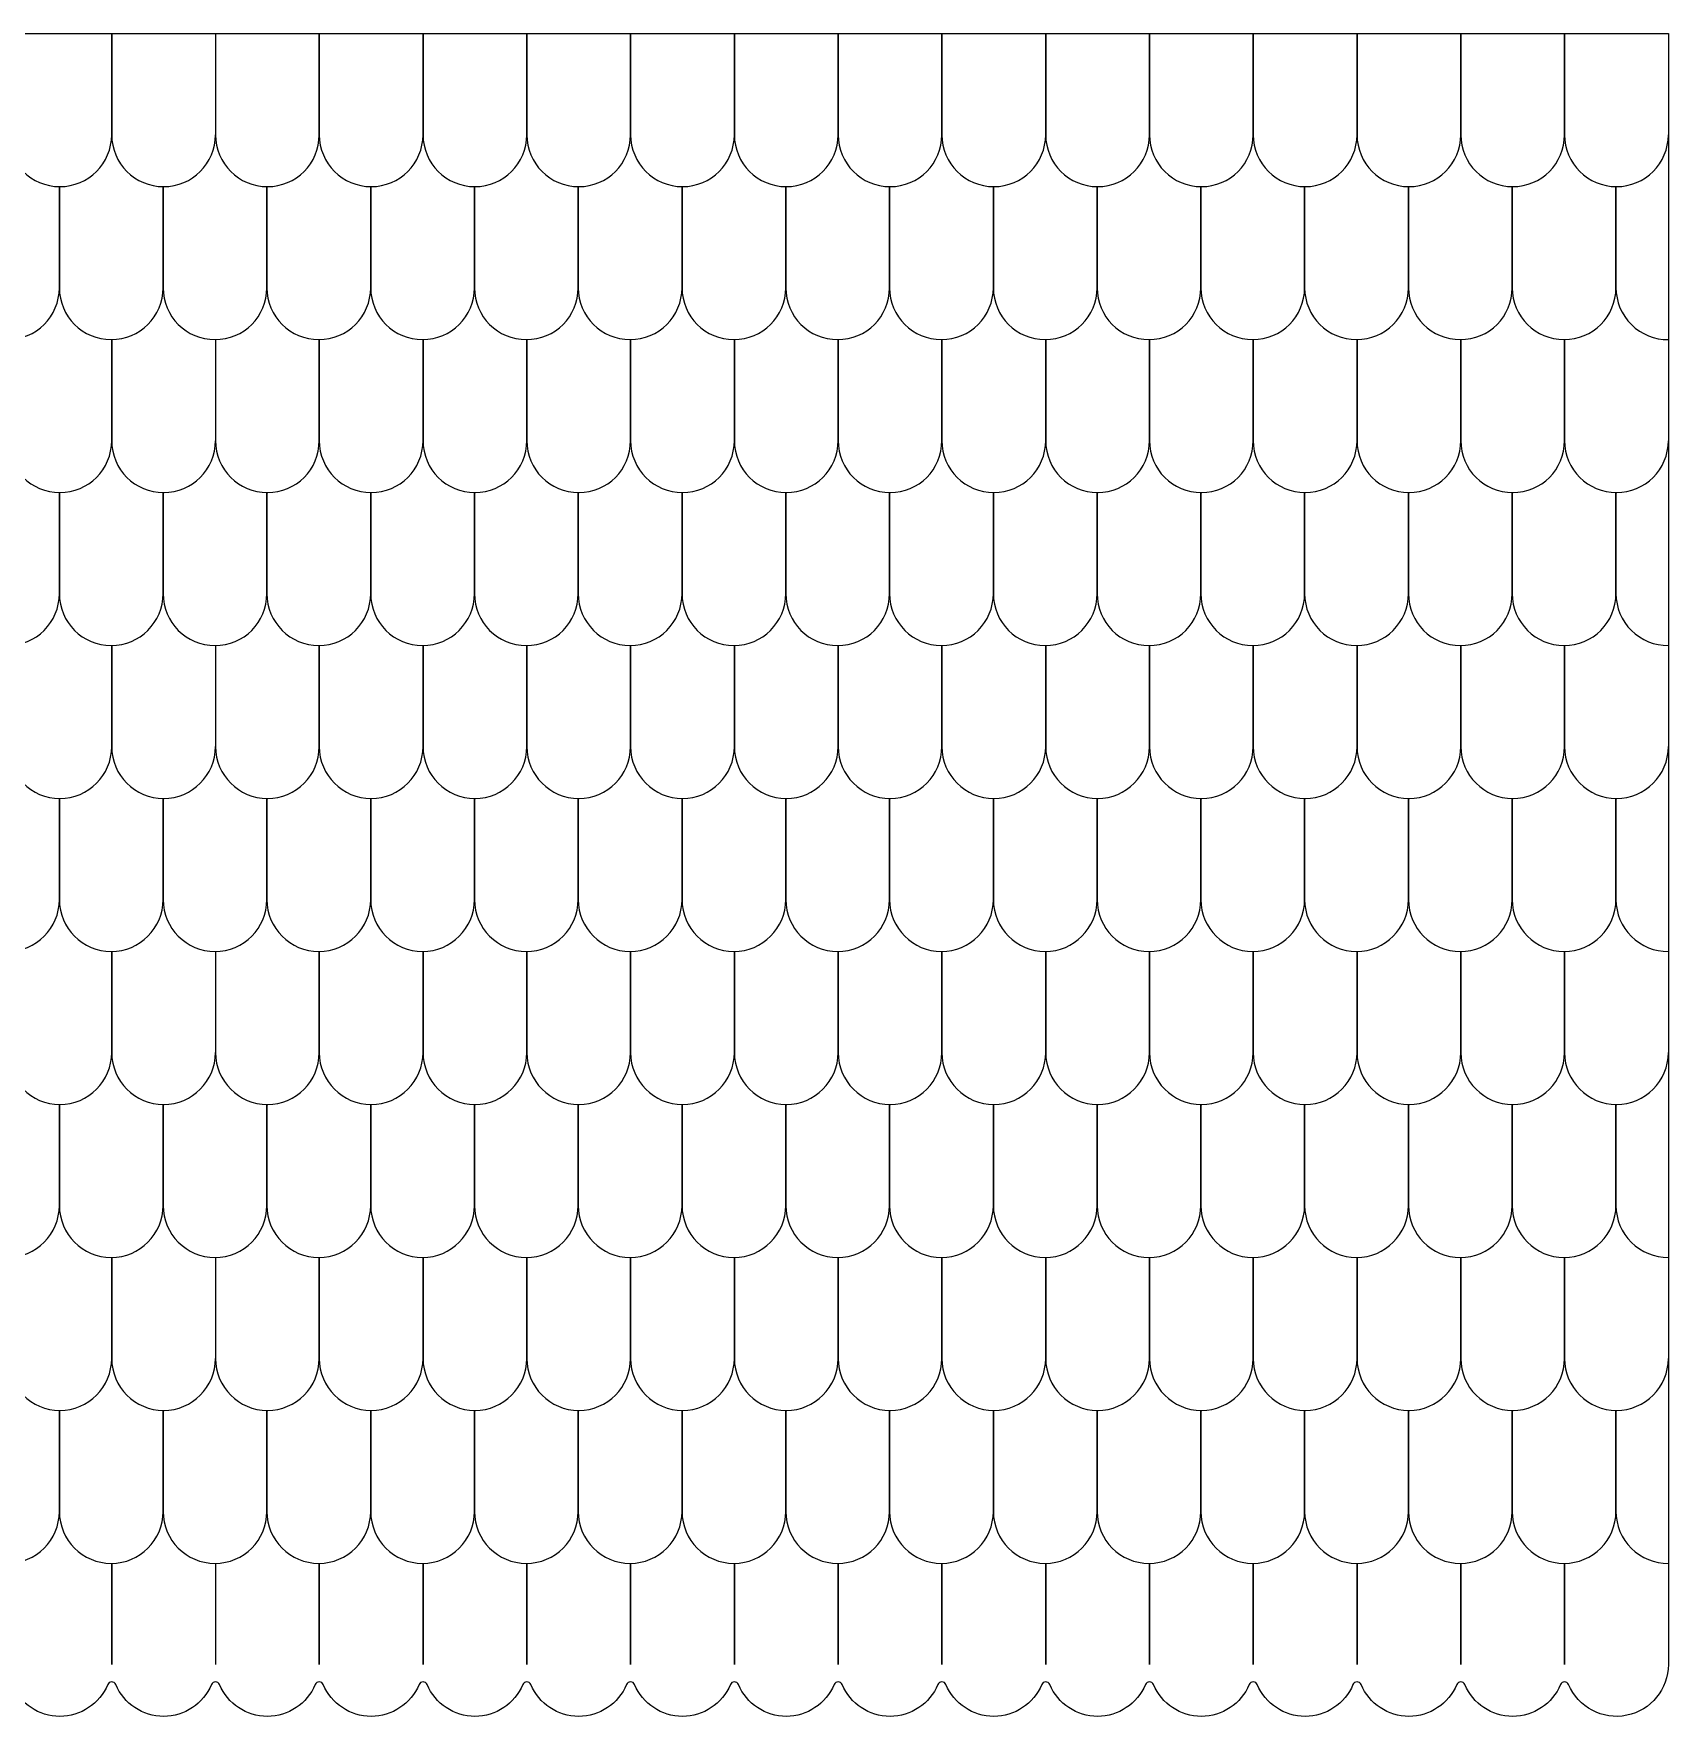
# Model space of a CAD drawing. Extents: x -1469 to 1174, y -671 to 1039.
# Drawn here: x 874.5 to 1173.8, y 454.6 to 762.6 of the extents above; entities that cross this region are included whole.
import ezdxf

# ---------------------------------------------------------------- set-up
doc = ezdxf.new("R2010")
doc.units = 0
doc.header["$LTSCALE"] = 2.020202
doc.layers.add('CONTOUR_OUT', color=102, linetype='CONTINUOUS')
doc.layers.add('TUILE', color=231, linetype='CONTINUOUS')

msp = doc.modelspace()

# ---------------------------------------------------------------- linework, layer by layer
at = {"layer": 'CONTOUR_OUT'}
msp.add_lwpolyline([(565.829888, 762.557747), (1173.829888, 762.557747), (1173.829888, 464.061693, -0.818994), (1155.567752, 460.390866, 0.665268), (1154.092024, 460.390866, -0.665268), (1136.567752, 460.390866, 0.665268), (1135.092024, 460.390866, -0.665268), (1117.567752, 460.390866, 0.665268), (1116.092024, 460.390866, -0.665268), (1098.567752, 460.390866, 0.665268), (1097.092024, 460.390866, -0.665268), (1079.567752, 460.390866, 0.665268), (1078.092024, 460.390866, -0.665268), (1060.567752, 460.390866, 0.665268), (1059.092024, 460.390866, -0.665268), (1041.567752, 460.390866, 0.665268), (1040.092024, 460.390866, -0.665268), (1022.567752, 460.390866, 0.665268), (1021.092024, 460.390866, -0.665268), (1003.567752, 460.390866, 0.665268), (1002.092024, 460.390866, -0.665268), (984.567752, 460.390866, 0.665268), (983.092024, 460.390866, -0.665268), (965.567752, 460.390866, 0.665268), (964.092024, 460.390866, -0.665268), (946.567752, 460.390866, 0.665268), (945.092024, 460.390866, -0.665268), (927.567752, 460.390866, 0.665268), (926.092024, 460.390866, -0.665268), (908.567752, 460.390866, 0.665268), (907.092024, 460.390866, -0.665268), (889.567752, 460.390866, 0.665268), (888.092024, 460.390866, -0.665268), (870.567752, 460.390866, 0.665268)], format="xyb", dxfattribs=at)
at = {"layer": 'TUILE'}
for p, q in [((888.829888, 744.057747), (888.829888, 762.557747)), ((888.829888, 762.557747), (888.829888, 744.057747)), ((907.829888, 762.557747), (907.829888, 744.057747)), ((926.829888, 744.057747), (926.829888, 762.557747)), ((926.829888, 762.557747), (926.829888, 744.057747)), ((945.829888, 762.557747), (945.829888, 744.057747)), ((945.829888, 744.057747), (945.829888, 762.557747)), ((964.829888, 762.557747), (964.829888, 744.057747)), ((964.829888, 744.057747), (964.829888, 762.557747)), ((983.829888, 762.557747), (983.829888, 744.057747)), ((983.829888, 744.057747), (983.829888, 762.557747)), ((1002.829888, 762.557747), (1002.829888, 744.057747)), ((1002.829888, 744.057747), (1002.829888, 762.557747)), ((1021.829888, 762.557747), (1021.829888, 744.057747)), ((1021.829888, 744.057747), (1021.829888, 762.557747)), ((1040.829888, 762.557747), (1040.829888, 744.057747)), ((1040.829888, 744.057747), (1040.829888, 762.557747)), ((1059.829888, 762.557747), (1059.829888, 744.057747)), ((1059.829888, 744.057747), (1059.829888, 762.557747)), ((1078.829888, 762.557747), (1078.829888, 744.057747)), ((1078.829888, 744.057747), (1078.829888, 762.557747)), ((1097.829888, 762.557747), (1097.829888, 744.057747)), ((1097.829888, 744.057747), (1097.829888, 762.557747)), ((1116.829888, 762.557747), (1116.829888, 744.057747)), ((1116.829888, 744.057747), (1116.829888, 762.557747)), ((1135.829888, 762.557747), (1135.829888, 744.057747)), ((1135.829888, 744.057747), (1135.829888, 762.557747)), ((1154.829888, 762.557747), (1154.829888, 744.057747)), ((1154.829888, 744.057747), (1154.829888, 762.557747)), ((1173.829888, 762.557747), (1173.829888, 744.057747)), ((879.243302, 734.558142), (879.243302, 716.058142)), ((879.243302, 716.058142), (879.243302, 734.558142)), ((879.243302, 734.558142), (879.416475, 734.558142)), ((898.243302, 734.558142), (898.243302, 716.058142)), ((898.243302, 716.058142), (898.243302, 734.558142)), ((898.243302, 734.558142), (898.416475, 734.558142)), ((917.243302, 734.558142), (917.243302, 716.058142)), ((917.243302, 716.058142), (917.243302, 734.558142)), ((917.243302, 734.558142), (917.416475, 734.558142)), ((936.243302, 734.558142), (936.243302, 716.058142)), ((936.243302, 716.058142), (936.243302, 734.558142)), ((936.243302, 734.558142), (936.416475, 734.558142)), ((955.243302, 734.558142), (955.243302, 716.058142)), ((955.243302, 716.058142), (955.243302, 734.558142)), ((955.243302, 734.558142), (955.416475, 734.558142)), ((974.243302, 734.558142), (974.243302, 716.058142)), ((974.243302, 716.058142), (974.243302, 734.558142)), ((974.243302, 734.558142), (974.416475, 734.558142)), ((993.243302, 734.558142), (993.243302, 716.058142)), ((993.243302, 716.058142), (993.243302, 734.558142)), ((993.243302, 734.558142), (993.416475, 734.558142)), ((1012.243302, 734.558142), (1012.243302, 716.058142)), ((1012.243302, 716.058142), (1012.243302, 734.558142)), ((1012.243302, 734.558142), (1012.416475, 734.558142)), ((1031.243302, 734.558142), (1031.243302, 716.058142)), ((1031.243302, 716.058142), (1031.243302, 734.558142)), ((1031.243302, 734.558142), (1031.416475, 734.558142)), ((1050.243302, 734.558142), (1050.243302, 716.058142)), ((1050.243302, 716.058142), (1050.243302, 734.558142)), ((1050.243302, 734.558142), (1050.416475, 734.558142)), ((1069.243302, 734.558142), (1069.243302, 716.058142)), ((1069.243302, 716.058142), (1069.243302, 734.558142)), ((1069.243302, 734.558142), (1069.416475, 734.558142)), ((1088.243302, 734.558142), (1088.243302, 716.058142)), ((1088.243302, 716.058142), (1088.243302, 734.558142)), ((1088.243302, 734.558142), (1088.416475, 734.558142)), ((1107.243302, 734.558142), (1107.243302, 716.058142)), ((1107.243302, 716.058142), (1107.243302, 734.558142)), ((1107.243302, 734.558142), (1107.416475, 734.558142)), ((1126.243302, 734.558142), (1126.243302, 716.058142)), ((1126.243302, 716.058142), (1126.243302, 734.558142)), ((1126.243302, 734.558142), (1126.416475, 734.558142)), ((1145.243302, 734.558142), (1145.243302, 716.058142)), ((1145.243302, 716.058142), (1145.243302, 734.558142)), ((1145.243302, 734.558142), (1145.416475, 734.558142)), ((1164.243302, 734.558142), (1164.243302, 716.058142)), ((1164.243302, 716.058142), (1164.243302, 734.558142)), ((1164.243302, 734.558142), (1164.416475, 734.558142)), ((888.829888, 706.558536), (888.829888, 688.058536)), ((888.829888, 688.058536), (888.829888, 706.558536)), ((907.829888, 706.558536), (907.829888, 688.058536)), ((926.829888, 706.558536), (926.829888, 688.058536)), ((926.829888, 688.058536), (926.829888, 706.558536)), ((945.829888, 706.558536), (945.829888, 688.058536)), ((945.829888, 688.058536), (945.829888, 706.558536)), ((964.829888, 706.558536), (964.829888, 688.058536)), ((964.829888, 688.058536), (964.829888, 706.558536)), ((983.829888, 706.558536), (983.829888, 688.058536)), ((983.829888, 688.058536), (983.829888, 706.558536)), ((1002.829888, 706.558536), (1002.829888, 688.058536)), ((1002.829888, 688.058536), (1002.829888, 706.558536)), ((1021.829888, 706.558536), (1021.829888, 688.058536)), ((1021.829888, 688.058536), (1021.829888, 706.558536)), ((1040.829888, 706.558536), (1040.829888, 688.058536)), ((1040.829888, 688.058536), (1040.829888, 706.558536)), ((1059.829888, 706.558536), (1059.829888, 688.058536)), ((1059.829888, 688.058536), (1059.829888, 706.558536)), ((1078.829888, 706.558536), (1078.829888, 688.058536)), ((1078.829888, 688.058536), (1078.829888, 706.558536)), ((1097.829888, 706.558536), (1097.829888, 688.058536)), ((1097.829888, 688.058536), (1097.829888, 706.558536)), ((1116.829888, 706.558536), (1116.829888, 688.058536)), ((1116.829888, 688.058536), (1116.829888, 706.558536)), ((1135.829888, 706.558536), (1135.829888, 688.058536)), ((1135.829888, 688.058536), (1135.829888, 706.558536)), ((1154.829888, 706.558536), (1154.829888, 688.058536)), ((1154.829888, 688.058536), (1154.829888, 706.558536)), ((1173.829888, 706.558536), (1173.829888, 688.058536)), ((879.243302, 678.558931), (879.243302, 660.058931)), ((879.243302, 660.058931), (879.243302, 678.558931)), ((879.243302, 678.558931), (879.416475, 678.558931)), ((898.243302, 678.558931), (898.243302, 660.058931)), ((898.243302, 660.058931), (898.243302, 678.558931)), ((898.243302, 678.558931), (898.416475, 678.558931)), ((917.243302, 660.058931), (917.243302, 678.558931)), ((917.243302, 678.558931), (917.416475, 678.558931)), ((917.243302, 678.558931), (917.243302, 660.058931)), ((936.243302, 678.558931), (936.243302, 660.058931)), ((936.243302, 660.058931), (936.243302, 678.558931)), ((936.243302, 678.558931), (936.416475, 678.558931)), ((955.243302, 678.558931), (955.243302, 660.058931)), ((955.243302, 660.058931), (955.243302, 678.558931)), ((955.243302, 678.558931), (955.416475, 678.558931)), ((974.243302, 678.558931), (974.243302, 660.058931)), ((974.243302, 660.058931), (974.243302, 678.558931)), ((974.243302, 678.558931), (974.416475, 678.558931)), ((993.243302, 678.558931), (993.243302, 660.058931)), ((993.243302, 660.058931), (993.243302, 678.558931)), ((993.243302, 678.558931), (993.416475, 678.558931)), ((1012.243302, 678.558931), (1012.243302, 660.058931)), ((1012.243302, 660.058931), (1012.243302, 678.558931)), ((1012.243302, 678.558931), (1012.416475, 678.558931)), ((1031.243302, 678.558931), (1031.243302, 660.058931)), ((1031.243302, 660.058931), (1031.243302, 678.558931)), ((1031.243302, 678.558931), (1031.416475, 678.558931)), ((1050.243302, 678.558931), (1050.243302, 660.058931)), ((1050.243302, 660.058931), (1050.243302, 678.558931)), ((1050.243302, 678.558931), (1050.416475, 678.558931)), ((1069.243302, 678.558931), (1069.243302, 660.058931)), ((1069.243302, 660.058931), (1069.243302, 678.558931)), ((1069.243302, 678.558931), (1069.416475, 678.558931)), ((1088.243302, 678.558931), (1088.243302, 660.058931)), ((1088.243302, 660.058931), (1088.243302, 678.558931)), ((1088.243302, 678.558931), (1088.416475, 678.558931)), ((1107.243302, 678.558931), (1107.243302, 660.058931)), ((1107.243302, 660.058931), (1107.243302, 678.558931)), ((1107.243302, 678.558931), (1107.416475, 678.558931)), ((1126.243302, 678.558931), (1126.243302, 660.058931)), ((1126.243302, 660.058931), (1126.243302, 678.558931)), ((1126.243302, 678.558931), (1126.416475, 678.558931)), ((1145.243302, 678.558931), (1145.243302, 660.058931)), ((1145.243302, 660.058931), (1145.243302, 678.558931)), ((1145.243302, 678.558931), (1145.416475, 678.558931)), ((1164.243302, 678.558931), (1164.243302, 660.058931)), ((1164.243302, 660.058931), (1164.243302, 678.558931)), ((1164.243302, 678.558931), (1164.416475, 678.558931)), ((888.829888, 650.559326), (888.829888, 632.059326)), ((888.829888, 632.059326), (888.829888, 650.559326)), ((907.829888, 650.559326), (907.829888, 632.059326)), ((926.829888, 650.559326), (926.829888, 632.059326)), ((926.829888, 632.059326), (926.829888, 650.559326)), ((945.829888, 650.559326), (945.829888, 632.059326)), ((945.829888, 632.059326), (945.829888, 650.559326)), ((964.829888, 650.559326), (964.829888, 632.059326)), ((964.829888, 632.059326), (964.829888, 650.559326)), ((983.829888, 650.559326), (983.829888, 632.059326)), ((983.829888, 632.059326), (983.829888, 650.559326)), ((1002.829888, 650.559326), (1002.829888, 632.059326)), ((1002.829888, 632.059326), (1002.829888, 650.559326)), ((1021.829888, 650.559326), (1021.829888, 632.059326)), ((1021.829888, 632.059326), (1021.829888, 650.559326)), ((1040.829888, 650.559326), (1040.829888, 632.059326)), ((1040.829888, 632.059326), (1040.829888, 650.559326)), ((1059.829888, 650.559326), (1059.829888, 632.059326)), ((1059.829888, 632.059326), (1059.829888, 650.559326)), ((1078.829888, 650.559326), (1078.829888, 632.059326)), ((1078.829888, 632.059326), (1078.829888, 650.559326)), ((1097.829888, 650.559326), (1097.829888, 632.059326)), ((1097.829888, 632.059326), (1097.829888, 650.559326)), ((1116.829888, 650.559326), (1116.829888, 632.059326)), ((1116.829888, 632.059326), (1116.829888, 650.559326)), ((1135.829888, 650.559326), (1135.829888, 632.059326)), ((1135.829888, 632.059326), (1135.829888, 650.559326)), ((1154.829888, 650.559326), (1154.829888, 632.059326)), ((1154.829888, 632.059326), (1154.829888, 650.559326)), ((1173.829888, 650.559326), (1173.829888, 632.059326)), ((879.243302, 622.55972), (879.243302, 604.05972)), ((879.243302, 604.05972), (879.243302, 622.55972)), ((879.243302, 622.55972), (879.416475, 622.55972)), ((898.243302, 622.55972), (898.243302, 604.05972)), ((898.243302, 604.05972), (898.243302, 622.55972)), ((898.243302, 622.55972), (898.416475, 622.55972)), ((917.243302, 604.05972), (917.243302, 622.55972)), ((917.243302, 622.55972), (917.416475, 622.55972)), ((917.243302, 622.55972), (917.243302, 604.05972)), ((936.243302, 622.55972), (936.243302, 604.05972)), ((936.243302, 604.05972), (936.243302, 622.55972)), ((936.243302, 622.55972), (936.416475, 622.55972)), ((955.243302, 622.55972), (955.243302, 604.05972)), ((955.243302, 604.05972), (955.243302, 622.55972)), ((955.243302, 622.55972), (955.416475, 622.55972)), ((974.243302, 622.55972), (974.243302, 604.05972)), ((974.243302, 604.05972), (974.243302, 622.55972)), ((974.243302, 622.55972), (974.416475, 622.55972)), ((993.243302, 622.55972), (993.243302, 604.05972)), ((993.243302, 604.05972), (993.243302, 622.55972)), ((993.243302, 622.55972), (993.416475, 622.55972)), ((1012.243302, 622.55972), (1012.243302, 604.05972)), ((1012.243302, 604.05972), (1012.243302, 622.55972)), ((1012.243302, 622.55972), (1012.416475, 622.55972)), ((1031.243302, 622.55972), (1031.243302, 604.05972)), ((1031.243302, 604.05972), (1031.243302, 622.55972)), ((1031.243302, 622.55972), (1031.416475, 622.55972)), ((1050.243302, 622.55972), (1050.243302, 604.05972)), ((1050.243302, 604.05972), (1050.243302, 622.55972)), ((1050.243302, 622.55972), (1050.416475, 622.55972)), ((1069.243302, 622.55972), (1069.243302, 604.05972)), ((1069.243302, 604.05972), (1069.243302, 622.55972)), ((1069.243302, 622.55972), (1069.416475, 622.55972)), ((1088.243302, 622.55972), (1088.243302, 604.05972)), ((1088.243302, 604.05972), (1088.243302, 622.55972)), ((1088.243302, 622.55972), (1088.416475, 622.55972)), ((1107.243302, 622.55972), (1107.243302, 604.05972)), ((1107.243302, 604.05972), (1107.243302, 622.55972)), ((1107.243302, 622.55972), (1107.416475, 622.55972)), ((1126.243302, 622.55972), (1126.243302, 604.05972)), ((1126.243302, 604.05972), (1126.243302, 622.55972)), ((1126.243302, 622.55972), (1126.416475, 622.55972)), ((1145.243302, 622.55972), (1145.243302, 604.05972)), ((1145.243302, 604.05972), (1145.243302, 622.55972)), ((1145.243302, 622.55972), (1145.416475, 622.55972)), ((1164.243302, 622.55972), (1164.243302, 604.05972)), ((1164.243302, 604.05972), (1164.243302, 622.55972)), ((1164.243302, 622.55972), (1164.416475, 622.55972)), ((888.829888, 594.560115), (888.829888, 576.060115)), ((888.829888, 576.060115), (888.829888, 594.560115)), ((907.829888, 594.560115), (907.829888, 576.060115)), ((926.829888, 594.560115), (926.829888, 576.060115)), ((926.829888, 576.060115), (926.829888, 594.560115)), ((945.829888, 594.560115), (945.829888, 576.060115)), ((945.829888, 576.060115), (945.829888, 594.560115)), ((964.829888, 594.560115), (964.829888, 576.060115)), ((964.829888, 576.060115), (964.829888, 594.560115)), ((983.829888, 594.560115), (983.829888, 576.060115)), ((983.829888, 576.060115), (983.829888, 594.560115)), ((1002.829888, 594.560115), (1002.829888, 576.060115)), ((1002.829888, 576.060115), (1002.829888, 594.560115)), ((1021.829888, 594.560115), (1021.829888, 576.060115)), ((1021.829888, 576.060115), (1021.829888, 594.560115)), ((1040.829888, 594.560115), (1040.829888, 576.060115)), ((1040.829888, 576.060115), (1040.829888, 594.560115)), ((1059.829888, 594.560115), (1059.829888, 576.060115)), ((1059.829888, 576.060115), (1059.829888, 594.560115)), ((1078.829888, 594.560115), (1078.829888, 576.060115)), ((1078.829888, 576.060115), (1078.829888, 594.560115)), ((1097.829888, 594.560115), (1097.829888, 576.060115)), ((1097.829888, 576.060115), (1097.829888, 594.560115)), ((1116.829888, 594.560115), (1116.829888, 576.060115)), ((1116.829888, 576.060115), (1116.829888, 594.560115)), ((1135.829888, 594.560115), (1135.829888, 576.060115)), ((1135.829888, 576.060115), (1135.829888, 594.560115)), ((1154.829888, 594.560115), (1154.829888, 576.060115)), ((1154.829888, 576.060115), (1154.829888, 594.560115)), ((1173.829888, 594.560115), (1173.829888, 576.060115)), ((879.243302, 566.560509), (879.243302, 548.060509)), ((879.243302, 548.060509), (879.243302, 566.560509)), ((879.243302, 566.560509), (879.416475, 566.560509)), ((898.243302, 566.560509), (898.243302, 548.060509)), ((898.243302, 548.060509), (898.243302, 566.560509)), ((898.243302, 566.560509), (898.416475, 566.560509)), ((917.243302, 548.060509), (917.243302, 566.560509)), ((917.243302, 566.560509), (917.416475, 566.560509)), ((917.243302, 566.560509), (917.243302, 548.060509)), ((936.243302, 566.560509), (936.243302, 548.060509)), ((936.243302, 548.060509), (936.243302, 566.560509)), ((936.243302, 566.560509), (936.416475, 566.560509)), ((955.243302, 566.560509), (955.243302, 548.060509)), ((955.243302, 548.060509), (955.243302, 566.560509)), ((955.243302, 566.560509), (955.416475, 566.560509)), ((974.243302, 566.560509), (974.243302, 548.060509)), ((974.243302, 548.060509), (974.243302, 566.560509)), ((974.243302, 566.560509), (974.416475, 566.560509)), ((993.243302, 566.560509), (993.243302, 548.060509)), ((993.243302, 548.060509), (993.243302, 566.560509)), ((993.243302, 566.560509), (993.416475, 566.560509)), ((1012.243302, 566.560509), (1012.243302, 548.060509)), ((1012.243302, 548.060509), (1012.243302, 566.560509)), ((1012.243302, 566.560509), (1012.416475, 566.560509)), ((1031.243302, 566.560509), (1031.243302, 548.060509)), ((1031.243302, 548.060509), (1031.243302, 566.560509)), ((1031.243302, 566.560509), (1031.416475, 566.560509)), ((1050.243302, 566.560509), (1050.243302, 548.060509)), ((1050.243302, 548.060509), (1050.243302, 566.560509)), ((1050.243302, 566.560509), (1050.416475, 566.560509)), ((1069.243302, 566.560509), (1069.243302, 548.060509)), ((1069.243302, 548.060509), (1069.243302, 566.560509)), ((1069.243302, 566.560509), (1069.416475, 566.560509)), ((1088.243302, 566.560509), (1088.243302, 548.060509)), ((1088.243302, 548.060509), (1088.243302, 566.560509)), ((1088.243302, 566.560509), (1088.416475, 566.560509)), ((1107.243302, 566.560509), (1107.243302, 548.060509)), ((1107.243302, 548.060509), (1107.243302, 566.560509)), ((1107.243302, 566.560509), (1107.416475, 566.560509)), ((1126.243302, 566.560509), (1126.243302, 548.060509)), ((1126.243302, 548.060509), (1126.243302, 566.560509)), ((1126.243302, 566.560509), (1126.416475, 566.560509)), ((1145.243302, 566.560509), (1145.243302, 548.060509)), ((1145.243302, 548.060509), (1145.243302, 566.560509)), ((1145.243302, 566.560509), (1145.416475, 566.560509)), ((1164.243302, 566.560509), (1164.243302, 548.060509)), ((1164.243302, 548.060509), (1164.243302, 566.560509)), ((1164.243302, 566.560509), (1164.416475, 566.560509)), ((888.829888, 538.560904), (888.829888, 520.060904)), ((888.829888, 520.060904), (888.829888, 538.560904)), ((907.829888, 538.560904), (907.829888, 520.060904)), ((926.829888, 538.560904), (926.829888, 520.060904)), ((926.829888, 520.060904), (926.829888, 538.560904)), ((945.829888, 538.560904), (945.829888, 520.060904)), ((945.829888, 520.060904), (945.829888, 538.560904)), ((964.829888, 538.560904), (964.829888, 520.060904)), ((964.829888, 520.060904), (964.829888, 538.560904)), ((983.829888, 538.560904), (983.829888, 520.060904)), ((983.829888, 520.060904), (983.829888, 538.560904)), ((1002.829888, 538.560904), (1002.829888, 520.060904)), ((1002.829888, 520.060904), (1002.829888, 538.560904)), ((1021.829888, 538.560904), (1021.829888, 520.060904)), ((1021.829888, 520.060904), (1021.829888, 538.560904)), ((1040.829888, 538.560904), (1040.829888, 520.060904)), ((1040.829888, 520.060904), (1040.829888, 538.560904)), ((1059.829888, 538.560904), (1059.829888, 520.060904)), ((1059.829888, 520.060904), (1059.829888, 538.560904)), ((1078.829888, 538.560904), (1078.829888, 520.060904)), ((1078.829888, 520.060904), (1078.829888, 538.560904)), ((1097.829888, 538.560904), (1097.829888, 520.060904)), ((1097.829888, 520.060904), (1097.829888, 538.560904)), ((1116.829888, 538.560904), (1116.829888, 520.060904)), ((1116.829888, 520.060904), (1116.829888, 538.560904)), ((1135.829888, 538.560904), (1135.829888, 520.060904)), ((1135.829888, 520.060904), (1135.829888, 538.560904)), ((1154.829888, 538.560904), (1154.829888, 520.060904)), ((1154.829888, 520.060904), (1154.829888, 538.560904)), ((1173.829888, 538.560904), (1173.829888, 520.060904)), ((879.243302, 510.561299), (879.243302, 492.061299)), ((879.243302, 492.061299), (879.243302, 510.561299)), ((879.243302, 510.561299), (879.416475, 510.561299)), ((898.243302, 510.561299), (898.243302, 492.061299)), ((898.243302, 492.061299), (898.243302, 510.561299)), ((898.243302, 510.561299), (898.416475, 510.561299)), ((917.243302, 492.061299), (917.243302, 510.561299)), ((917.243302, 510.561299), (917.416475, 510.561299)), ((917.243302, 510.561299), (917.243302, 492.061299)), ((936.243302, 510.561299), (936.243302, 492.061299)), ((936.243302, 492.061299), (936.243302, 510.561299)), ((936.243302, 510.561299), (936.416475, 510.561299)), ((955.243302, 510.561299), (955.243302, 492.061299)), ((955.243302, 492.061299), (955.243302, 510.561299)), ((955.243302, 510.561299), (955.416475, 510.561299)), ((974.243302, 510.561299), (974.243302, 492.061299)), ((974.243302, 492.061299), (974.243302, 510.561299)), ((974.243302, 510.561299), (974.416475, 510.561299)), ((993.243302, 510.561299), (993.243302, 492.061299)), ((993.243302, 492.061299), (993.243302, 510.561299)), ((993.243302, 510.561299), (993.416475, 510.561299)), ((1012.243302, 510.561299), (1012.243302, 492.061299)), ((1012.243302, 492.061299), (1012.243302, 510.561299)), ((1012.243302, 510.561299), (1012.416475, 510.561299)), ((1031.243302, 510.561299), (1031.243302, 492.061299)), ((1031.243302, 492.061299), (1031.243302, 510.561299)), ((1031.243302, 510.561299), (1031.416475, 510.561299)), ((1050.243302, 510.561299), (1050.243302, 492.061299)), ((1050.243302, 492.061299), (1050.243302, 510.561299)), ((1050.243302, 510.561299), (1050.416475, 510.561299)), ((1069.243302, 510.561299), (1069.243302, 492.061299)), ((1069.243302, 492.061299), (1069.243302, 510.561299)), ((1069.243302, 510.561299), (1069.416475, 510.561299)), ((1088.243302, 510.561299), (1088.243302, 492.061299)), ((1088.243302, 492.061299), (1088.243302, 510.561299)), ((1088.243302, 510.561299), (1088.416475, 510.561299)), ((1107.243302, 510.561299), (1107.243302, 492.061299)), ((1107.243302, 492.061299), (1107.243302, 510.561299)), ((1107.243302, 510.561299), (1107.416475, 510.561299)), ((1126.243302, 510.561299), (1126.243302, 492.061299)), ((1126.243302, 492.061299), (1126.243302, 510.561299)), ((1126.243302, 510.561299), (1126.416475, 510.561299)), ((1145.243302, 510.561299), (1145.243302, 492.061299)), ((1145.243302, 492.061299), (1145.243302, 510.561299)), ((1145.243302, 510.561299), (1145.416475, 510.561299)), ((1164.243302, 510.561299), (1164.243302, 492.061299)), ((1164.243302, 492.061299), (1164.243302, 510.561299)), ((1164.243302, 510.561299), (1164.416475, 510.561299)), ((888.829888, 482.561693), (888.829888, 464.061693)), ((888.829888, 464.061693), (888.829888, 482.561693)), ((907.829888, 482.561693), (907.829888, 464.061693)), ((926.829888, 482.561693), (926.829888, 464.061693)), ((926.829888, 464.061693), (926.829888, 482.561693)), ((945.829888, 482.561693), (945.829888, 464.061693)), ((945.829888, 464.061693), (945.829888, 482.561693)), ((964.829888, 482.561693), (964.829888, 464.061693)), ((964.829888, 464.061693), (964.829888, 482.561693)), ((983.829888, 482.561693), (983.829888, 464.061693)), ((983.829888, 464.061693), (983.829888, 482.561693)), ((1002.829888, 482.561693), (1002.829888, 464.061693)), ((1002.829888, 464.061693), (1002.829888, 482.561693)), ((1021.829888, 482.561693), (1021.829888, 464.061693)), ((1021.829888, 464.061693), (1021.829888, 482.561693)), ((1040.829888, 482.561693), (1040.829888, 464.061693)), ((1040.829888, 464.061693), (1040.829888, 482.561693)), ((1059.829888, 482.561693), (1059.829888, 464.061693)), ((1059.829888, 464.061693), (1059.829888, 482.561693)), ((1078.829888, 482.561693), (1078.829888, 464.061693)), ((1078.829888, 464.061693), (1078.829888, 482.561693)), ((1097.829888, 482.561693), (1097.829888, 464.061693)), ((1097.829888, 464.061693), (1097.829888, 482.561693)), ((1116.829888, 482.561693), (1116.829888, 464.061693)), ((1116.829888, 464.061693), (1116.829888, 482.561693)), ((1135.829888, 482.561693), (1135.829888, 464.061693)), ((1135.829888, 464.061693), (1135.829888, 482.561693)), ((1154.829888, 482.561693), (1154.829888, 464.061693)), ((1154.829888, 464.061693), (1154.829888, 482.561693)), ((1173.829888, 482.561693), (1173.829888, 464.061693))]:
    msp.add_line(p, q, dxfattribs=at)
for centre, end in [((879.329888, 744.057747), 0), ((898.329888, 744.057747), 0), ((917.329888, 744.057747), 0), ((936.329888, 744.057747), 0), ((955.329888, 744.057747), 0), ((974.329888, 744.057747), 0), ((993.329888, 744.057747), 0), ((1012.329888, 744.057747), 0), ((1031.329888, 744.057747), 0), ((1050.329888, 744.057747), 0), ((1069.329888, 744.057747), 0), ((1088.329888, 744.057747), 0), ((1107.329888, 744.057747), 0), ((1126.329888, 744.057747), 0), ((1145.329888, 744.057747), 0), ((1164.329888, 744.057747), 0), ((869.743302, 716.058142), 0), ((888.743302, 716.058142), 0), ((907.743302, 716.058142), 0), ((926.743302, 716.058142), 0), ((945.743302, 716.058142), 0), ((964.743302, 716.058142), 0), ((983.743302, 716.058142), 0), ((1002.743302, 716.058142), 0), ((1021.743302, 716.058142), 0), ((1040.743302, 716.058142), 0), ((1059.743302, 716.058142), 0), ((1078.743302, 716.058142), 0), ((1097.743302, 716.058142), 0), ((1116.743302, 716.058142), 0), ((1135.743302, 716.058142), 0), ((1154.743302, 716.058142), 0), ((1173.743302, 716.058142), 270.522223), ((879.329888, 688.058536), 0), ((898.329888, 688.058536), 0), ((917.329888, 688.058536), 0), ((936.329888, 688.058536), 0), ((955.329888, 688.058536), 0), ((974.329888, 688.058536), 0), ((993.329888, 688.058536), 0), ((1012.329888, 688.058536), 0), ((1031.329888, 688.058536), 0), ((1050.329888, 688.058536), 0), ((1069.329888, 688.058536), 0), ((1088.329888, 688.058536), 0), ((1107.329888, 688.058536), 0), ((1126.329888, 688.058536), 0), ((1145.329888, 688.058536), 0), ((1164.329888, 688.058536), 0), ((869.743302, 660.058931), 0), ((888.743302, 660.058931), 0), ((907.743302, 660.058931), 0), ((926.743302, 660.058931), 0), ((945.743302, 660.058931), 0), ((964.743302, 660.058931), 0), ((983.743302, 660.058931), 0), ((1002.743302, 660.058931), 0), ((1021.743302, 660.058931), 0), ((1040.743302, 660.058931), 0), ((1059.743302, 660.058931), 0), ((1078.743302, 660.058931), 0), ((1097.743302, 660.058931), 0), ((1116.743302, 660.058931), 0), ((1135.743302, 660.058931), 0), ((1154.743302, 660.058931), 0), ((1173.743302, 660.058931), 270.522223), ((879.329888, 632.059326), 0), ((898.329888, 632.059326), 0), ((917.329888, 632.059326), 0), ((936.329888, 632.059326), 0), ((955.329888, 632.059326), 0), ((974.329888, 632.059326), 0), ((993.329888, 632.059326), 0), ((1012.329888, 632.059326), 0), ((1031.329888, 632.059326), 0), ((1050.329888, 632.059326), 0), ((1069.329888, 632.059326), 0), ((1088.329888, 632.059326), 0), ((1107.329888, 632.059326), 0), ((1126.329888, 632.059326), 0), ((1145.329888, 632.059326), 0), ((1164.329888, 632.059326), 0), ((869.743302, 604.05972), 0), ((888.743302, 604.05972), 0), ((907.743302, 604.05972), 0), ((926.743302, 604.05972), 0), ((945.743302, 604.05972), 0), ((964.743302, 604.05972), 0), ((983.743302, 604.05972), 0), ((1002.743302, 604.05972), 0), ((1021.743302, 604.05972), 0), ((1040.743302, 604.05972), 0), ((1059.743302, 604.05972), 0), ((1078.743302, 604.05972), 0), ((1097.743302, 604.05972), 0), ((1116.743302, 604.05972), 0), ((1135.743302, 604.05972), 0), ((1154.743302, 604.05972), 0), ((1173.743302, 604.05972), 270.522223), ((879.329888, 576.060115), 0), ((898.329888, 576.060115), 0), ((917.329888, 576.060115), 0), ((936.329888, 576.060115), 0), ((955.329888, 576.060115), 0), ((974.329888, 576.060115), 0), ((993.329888, 576.060115), 0), ((1012.329888, 576.060115), 0), ((1031.329888, 576.060115), 0), ((1050.329888, 576.060115), 0), ((1069.329888, 576.060115), 0), ((1088.329888, 576.060115), 0), ((1107.329888, 576.060115), 0), ((1126.329888, 576.060115), 0), ((1145.329888, 576.060115), 0), ((1164.329888, 576.060115), 0), ((869.743302, 548.060509), 0), ((888.743302, 548.060509), 0), ((907.743302, 548.060509), 0), ((926.743302, 548.060509), 0), ((945.743302, 548.060509), 0), ((964.743302, 548.060509), 0), ((983.743302, 548.060509), 0), ((1002.743302, 548.060509), 0), ((1021.743302, 548.060509), 0), ((1040.743302, 548.060509), 0), ((1059.743302, 548.060509), 0), ((1078.743302, 548.060509), 0), ((1097.743302, 548.060509), 0), ((1116.743302, 548.060509), 0), ((1135.743302, 548.060509), 0), ((1154.743302, 548.060509), 0), ((1173.743302, 548.060509), 270.522223), ((879.329888, 520.060904), 0), ((898.329888, 520.060904), 0), ((917.329888, 520.060904), 0), ((936.329888, 520.060904), 0), ((955.329888, 520.060904), 0), ((974.329888, 520.060904), 0), ((993.329888, 520.060904), 0), ((1012.329888, 520.060904), 0), ((1031.329888, 520.060904), 0), ((1050.329888, 520.060904), 0), ((1069.329888, 520.060904), 0), ((1088.329888, 520.060904), 0), ((1107.329888, 520.060904), 0), ((1126.329888, 520.060904), 0), ((1145.329888, 520.060904), 0), ((1164.329888, 520.060904), 0), ((869.743302, 492.061299), 0), ((888.743302, 492.061299), 0), ((907.743302, 492.061299), 0), ((926.743302, 492.061299), 0), ((945.743302, 492.061299), 0), ((964.743302, 492.061299), 0), ((983.743302, 492.061299), 0), ((1002.743302, 492.061299), 0), ((1021.743302, 492.061299), 0), ((1040.743302, 492.061299), 0), ((1059.743302, 492.061299), 0), ((1078.743302, 492.061299), 0), ((1097.743302, 492.061299), 0), ((1116.743302, 492.061299), 0), ((1135.743302, 492.061299), 0), ((1154.743302, 492.061299), 0), ((1173.743302, 492.061299), 270.522223)]:
    msp.add_arc(centre, 9.5, 180, end, dxfattribs=at)

doc.saveas('drawing.dxf')
